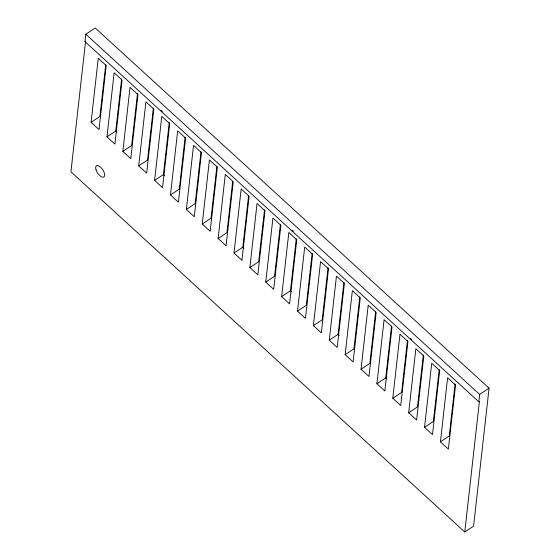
<?xml version="1.0" encoding="UTF-8"?>
<svg xmlns="http://www.w3.org/2000/svg" width="560" height="560" viewBox="0 0 560 560"><rect width="100%" height="100%" fill="white"/><g stroke="black" fill="none" stroke-linecap="round" stroke-linejoin="round"><path stroke-width="0.84" d="M464.765 532L479.409 401.422L478.821 401.814L84.994 41.622L85.827 34.23L95.235 28L489.062 388.192L473.585 526.155L464.765 532L70.938 171.808L85.491 42.098M91.084 122.318L98.266 58.261L106.204 65.527L99.022 129.584L91.084 122.318L99.897 116.48L105.728 64.54M106.96 136.843L114.149 72.786L122.087 80.052L114.898 144.102L106.96 136.843L115.78 130.998L121.604 79.065M122.843 151.368L130.025 87.311L137.963 94.57L130.781 158.627L122.843 151.368L131.656 145.523L137.487 93.583M138.719 165.893L145.908 101.836L153.846 109.095L146.657 173.152L138.719 165.893L147.539 160.048L153.363 108.108M154.602 180.411L161.784 116.354L169.722 123.62L162.54 187.677L154.602 180.411L163.415 174.573L169.246 122.633M170.478 194.936L177.667 130.879L185.605 138.145L178.416 202.195L170.478 194.936L179.298 189.091L185.122 137.158M186.361 209.461L193.543 145.404L201.481 152.663L194.299 216.72L186.361 209.461L195.174 203.616L201.005 151.676M202.237 223.986L209.419 159.929L217.364 167.188L210.175 231.245L202.237 223.986L211.057 218.141L216.881 166.201M218.12 238.504L225.302 174.447L233.24 181.713L226.058 245.77L218.12 238.504L226.933 232.666L232.666 181.594M233.996 253.029L241.178 188.972L249.123 196.231L241.934 260.288L233.996 253.029L242.816 247.184L248.64 195.251M249.879 267.554L257.061 203.497L264.999 210.756L257.817 274.813L249.879 267.554L258.692 261.709L264.523 209.769M265.755 282.072L272.937 218.022L280.882 225.281L273.693 289.338L265.755 282.072L274.575 276.234L280.399 224.294M281.638 296.597L288.82 232.54L296.758 239.806L289.576 303.863L281.638 296.597L290.451 290.759L296.282 238.819M297.514 311.122L304.696 247.065L312.641 254.324L305.452 318.381L297.514 311.122L306.334 305.277L312.158 253.344M313.39 325.647L320.579 261.59L328.517 268.849L321.335 332.906L313.39 325.647L322.21 319.802L328.041 267.862M329.273 340.165L336.455 276.115L344.4 283.374L337.211 347.431L329.273 340.165L338.093 334.327L343.917 282.387M345.149 354.69L352.338 290.633L360.276 297.899L353.094 361.956L345.149 354.69L353.969 348.845L359.8 296.912M361.032 369.215L368.214 305.158L376.159 312.417L368.97 376.474L361.032 369.215L369.852 363.37L375.676 311.437M376.908 383.74L384.097 319.683L392.035 326.942L384.853 390.999L376.908 383.74L385.728 377.895L391.559 325.955M392.791 398.258L399.973 334.208L407.918 341.467L400.729 405.524L392.791 398.258L401.611 392.42L407.435 340.48M408.667 412.783L415.856 348.726L423.794 355.992L416.612 420.049L408.667 412.783L417.487 406.938L423.318 355.005M424.55 427.308L431.732 363.251L439.677 370.51L432.488 434.567L424.55 427.308L433.37 421.463L439.194 369.53M440.426 441.833L447.615 377.776L455.553 385.035L448.371 449.092L440.426 441.833L449.246 435.988L455.07 384.048M478.821 401.814L479.654 394.422L489.062 388.192M84.994 41.622L85.589 41.237M85.827 34.23L479.654 394.422M161.126 110.32L162.414 111.503M292.187 230.188L293.475 231.364M410.333 338.24L411.621 339.423M115.78 130.998L116.998 132.118M163.415 174.573L164.64 175.686M242.816 247.184L244.034 248.304M290.451 290.759L291.676 291.872M338.093 334.327L339.311 335.44M385.728 377.895L386.953 379.015M96.04 169.911A6.741 3.08 56.5 0 0 103.831 177.037A6.741 3.08 56.5 0 0 100.639 167.188A6.741 3.08 56.5 0 0 96.04 169.911"/></g></svg>
